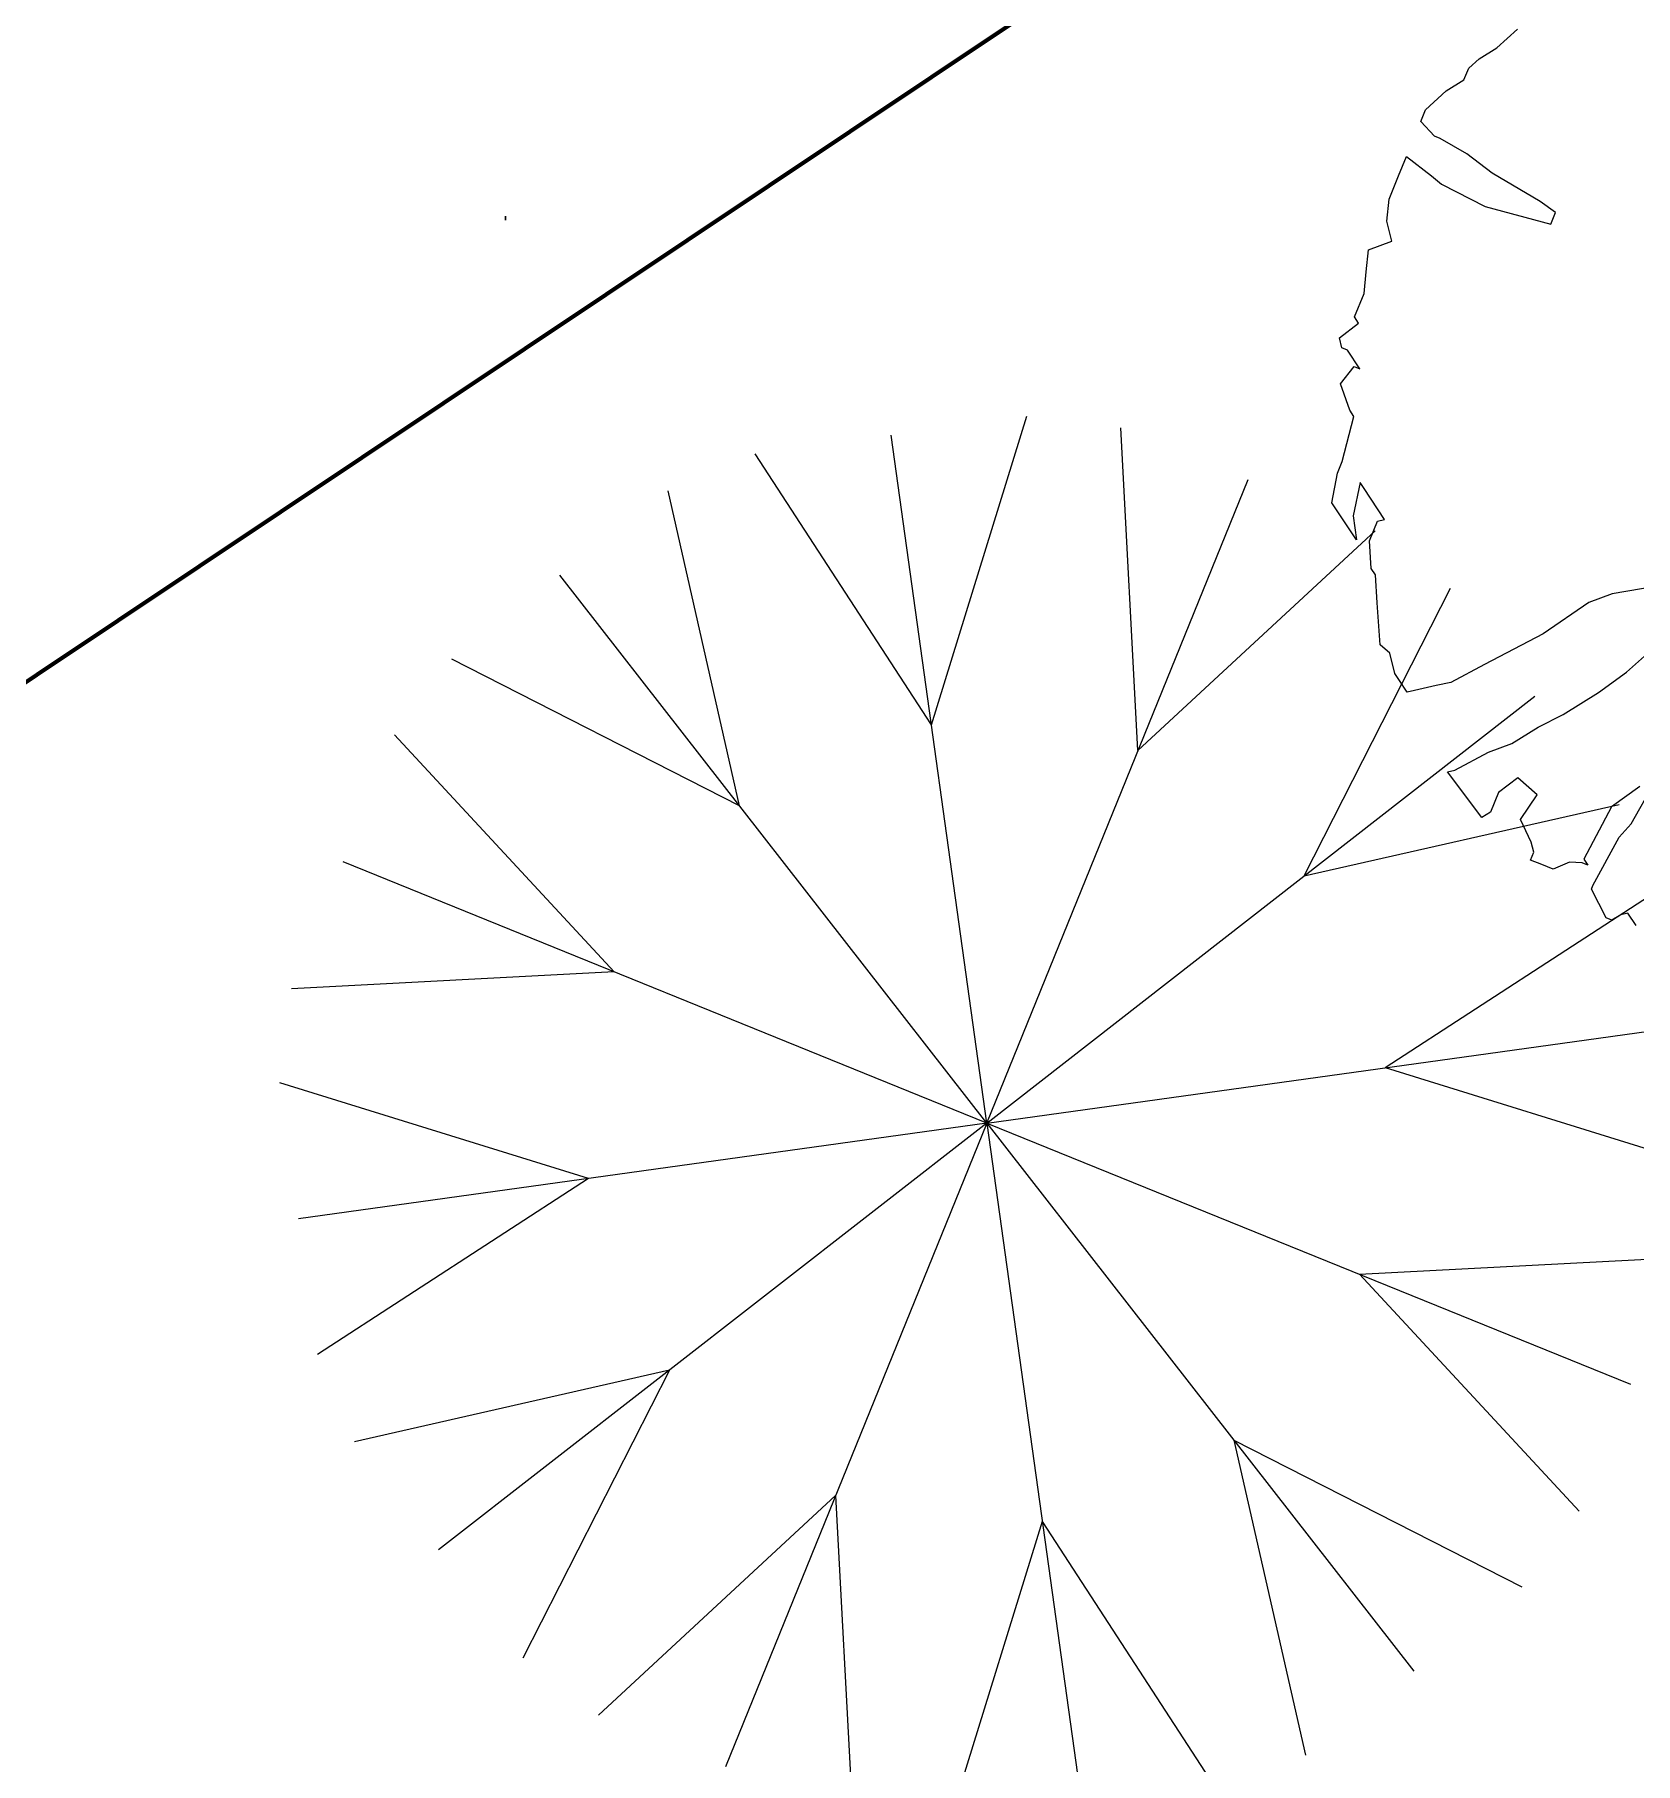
# Model space of a CAD drawing. Header units: millimetres. Extents: x 111 to 1506, y 14 to 566.
# Drawn here: x 263.506 to 265.772, y 104.765 to 107.213 of the extents above; entities that cross this region are included whole.
import ezdxf

# ---------------------------------------------------------------- set-up
doc = ezdxf.new("R2010")
doc.units = ezdxf.units.MM
doc.layers.add('fer', color=8, linetype='Continuous')

# ---------------------------------------------------------------- blocks, each defined once
blk = doc.blocks.new('tr')
at = {"layer": 'fer', "color": 97}
for p, q in [((1379.6039, 205.6602), (1379.592, 205.6429)), ((1379.6039, 205.6602), (1379.592, 205.6429)), ((1379.592, 205.6429), (1379.598, 205.6342)), ((1379.592, 205.6429), (1379.598, 205.6342)), ((1379.6099, 205.6169), (1379.5801, 205.5822)), ((1379.6099, 205.6169), (1379.5801, 205.5822)), ((1379.598, 205.6342), (1379.6099, 205.6255)), ((1379.598, 205.6342), (1379.6099, 205.6255)), ((1379.6099, 205.6255), (1379.6099, 205.6169)), ((1379.6099, 205.6255), (1379.6099, 205.6169)), ((1379.473, 205.5995), (1379.4075, 205.6082)), ((1379.473, 205.5995), (1379.4075, 205.6082)), ((1379.4194, 205.5909), (1379.4611, 205.5649)), ((1379.4194, 205.5909), (1379.4611, 205.5649)), ((1379.4968, 205.5909), (1379.473, 205.5995)), ((1379.4968, 205.5909), (1379.473, 205.5995)), ((1379.5741, 205.5822), (1379.4968, 205.5909)), ((1379.5741, 205.5822), (1379.4968, 205.5909)), ((1379.4611, 205.5649), (1379.5444, 205.5562)), ((1379.4611, 205.5649), (1379.5444, 205.5562)), ((1379.5444, 205.5562), (1379.5503, 205.5649)), ((1379.5444, 205.5562), (1379.5503, 205.5649)), ((1379.5503, 205.5649), (1379.5503, 205.5562)), ((1379.5503, 205.5649), (1379.5503, 205.5562)), ((1379.5801, 205.5822), (1379.5741, 205.5822)), ((1379.5801, 205.5822), (1379.5741, 205.5822)), ((1379.1278, 205.5389), (1379.1814, 205.4522)), ((1379.1278, 205.5389), (1379.1814, 205.4522)), ((1379.5503, 205.5562), (1379.5563, 205.5389)), ((1379.5503, 205.5562), (1379.5563, 205.5389)), ((1379.5563, 205.5389), (1379.5741, 205.5215)), ((1379.5563, 205.5389), (1379.5741, 205.5215)), ((1379.2766, 205.5129), (1379.2409, 205.5302)), ((1379.2766, 205.5129), (1379.2409, 205.5302)), ((1379.5741, 205.5215), (1379.5741, 205.5042)), ((1379.5741, 205.5215), (1379.5741, 205.5042)), ((1379.3182, 205.4869), (1379.2766, 205.5129)), ((1379.3182, 205.4869), (1379.2766, 205.5129)), ((1379.5741, 205.5042), (1379.5741, 205.4869)), ((1379.5741, 205.5042), (1379.5741, 205.4869)), ((1379.3659, 205.4522), (1379.3182, 205.4869)), ((1379.3659, 205.4522), (1379.3182, 205.4869)), ((1379.5503, 205.4782), (1379.5265, 205.4522)), ((1379.5503, 205.4782), (1379.5265, 205.4522)), ((1379.5622, 205.4869), (1379.5503, 205.4782)), ((1379.5622, 205.4869), (1379.5503, 205.4782)), ((1379.5503, 205.4782), (1379.5503, 205.4782)), ((1379.5503, 205.4782), (1379.5503, 205.4782)), ((1379.5741, 205.4869), (1379.5622, 205.4869)), ((1379.5741, 205.4869), (1379.5622, 205.4869)), ((1379.1814, 205.4522), (1379.2052, 205.4262)), ((1379.1814, 205.4522), (1379.2052, 205.4262)), ((1379.3956, 205.4262), (1379.3659, 205.4522)), ((1379.3956, 205.4262), (1379.3659, 205.4522)), ((1379.4849, 205.4609), (1379.473, 205.4262)), ((1379.4849, 205.4609), (1379.473, 205.4262)), ((1379.5265, 205.4522), (1379.4849, 205.4609)), ((1379.5265, 205.4522), (1379.4849, 205.4609)), ((1379.2052, 205.4262), (1379.2706, 205.3829)), ((1379.2052, 205.4262), (1379.2706, 205.3829)), ((1379.4313, 205.4002), (1379.3956, 205.4262)), ((1379.4313, 205.4002), (1379.3956, 205.4262)), ((1379.473, 205.4262), (1379.5027, 205.4089)), ((1379.473, 205.4262), (1379.5027, 205.4089)), ((1379.4551, 205.3742), (1379.4313, 205.4002)), ((1379.4551, 205.3742), (1379.4313, 205.4002)), ((1379.5027, 205.4089), (1379.5325, 205.4089)), ((1379.5027, 205.4089), (1379.5325, 205.4089)), ((1379.5444, 205.4002), (1379.5027, 205.3309)), ((1379.5444, 205.4002), (1379.5027, 205.3309)), ((1379.5325, 205.4089), (1379.5444, 205.4002)), ((1379.5325, 205.4089), (1379.5444, 205.4002)), ((1379.2706, 205.3829), (1379.3421, 205.3222)), ((1379.2706, 205.3829), (1379.3421, 205.3222)), ((1379.4968, 205.3396), (1379.4551, 205.3742)), ((1379.4968, 205.3396), (1379.4551, 205.3742)), ((1379.3421, 205.3222), (1379.3837, 205.2876)), ((1379.3421, 205.3222), (1379.3837, 205.2876)), ((1379.5027, 205.3309), (1379.4968, 205.3396)), ((1379.5027, 205.3309), (1379.4968, 205.3396)), ((1379.3837, 205.2876), (1379.3956, 205.2702)), ((1379.3837, 205.2876), (1379.3956, 205.2702)), ((1379.3956, 205.2702), (1379.4135, 205.2442)), ((1379.3956, 205.2702), (1379.4135, 205.2442)), ((1379.4194, 205.2356), (1379.4075, 205.2182)), ((1379.4194, 205.2356), (1379.4075, 205.2182)), ((1379.4135, 205.2442), (1379.4194, 205.2356)), ((1379.4135, 205.2442), (1379.4135, 205.2442)), ((1379.4135, 205.2442), (1379.4194, 205.2356)), ((1379.4135, 205.2442), (1379.4135, 205.2442)), ((1379.4016, 205.2096), (1379.3778, 205.1922)), ((1379.4016, 205.2096), (1379.3778, 205.1922)), ((1379.4075, 205.2182), (1379.4016, 205.2096)), ((1379.4075, 205.2182), (1379.4016, 205.2096)), ((1378.7112, 205.1749), (1378.7053, 205.1489)), ((1378.7112, 205.1749), (1378.7053, 205.1489)), ((1378.7291, 205.1749), (1378.7112, 205.1749)), ((1378.7291, 205.1749), (1378.7112, 205.1749)), ((1378.741, 205.0796), (1378.7291, 205.1749)), ((1378.741, 205.0796), (1378.7291, 205.1749)), ((1379.3718, 205.1749), (1379.3182, 205.1489)), ((1379.3718, 205.1749), (1379.3182, 205.1489)), ((1379.3778, 205.1922), (1379.3718, 205.1749)), ((1379.3778, 205.1922), (1379.3718, 205.1749)), ((1379.3778, 205.1922), (1379.3778, 205.1922)), ((1379.3778, 205.1922), (1379.3778, 205.1922)), ((1379.3778, 205.1922), (1379.3778, 205.1922)), ((1379.3778, 205.1922), (1379.3778, 205.1922)), ((1378.7053, 205.1489), (1378.6934, 205.0709)), ((1378.7053, 205.1489), (1378.6934, 205.0709)), ((1379.3182, 205.1489), (1379.2825, 205.1316)), ((1379.3182, 205.1489), (1379.2825, 205.1316)), ((1379.3182, 205.1489), (1379.3182, 205.1489)), ((1379.3182, 205.1489), (1379.3182, 205.1489)), ((1379.2766, 205.1229), (1379.2409, 205.1056)), ((1379.2766, 205.1229), (1379.2409, 205.1056)), ((1379.2825, 205.1316), (1379.2766, 205.1229)), ((1379.2825, 205.1316), (1379.2766, 205.1229)), ((1379.2052, 205.1142), (1379.1754, 205.0709)), ((1379.2052, 205.1142), (1379.1754, 205.0709)), ((1379.2111, 205.1056), (1379.2052, 205.1142)), ((1379.2111, 205.1056), (1379.2052, 205.1142)), ((1379.2409, 205.1056), (1379.2111, 205.1056)), ((1379.2409, 205.1056), (1379.2111, 205.1056)), ((1378.735, 205.0103), (1378.741, 205.0796)), ((1378.735, 205.0103), (1378.741, 205.0796)), ((1379.2468, 205.0882), (1379.2111, 205.0363)), ((1379.2468, 205.0882), (1379.2111, 205.0363)), ((1379.2171, 205.0709), (1379.2468, 205.0882)), ((1379.2171, 205.0709), (1379.2468, 205.0882)), ((1378.6934, 205.0709), (1378.6815, 205.0276)), ((1378.6934, 205.0709), (1378.6815, 205.0276)), ((1379.1695, 205.0622), (1379.2171, 205.0709)), ((1379.1754, 205.0709), (1379.1695, 205.0622)), ((1379.1695, 205.0622), (1379.2171, 205.0709)), ((1379.1754, 205.0709), (1379.1695, 205.0622)), ((1378.5268, 205.0103), (1378.491, 205.0276)), ((1378.5268, 205.0103), (1378.491, 205.0276)), ((1378.6815, 205.0276), (1378.6755, 204.9843)), ((1378.6815, 205.0276), (1378.6755, 204.9843)), ((1379.1516, 205.0276), (1379.0862, 205.0189)), ((1379.1516, 205.0276), (1379.0862, 205.0189)), ((1379.1695, 205.0276), (1379.1516, 205.0276)), ((1379.1695, 205.0276), (1379.1516, 205.0276)), ((1379.2111, 205.0363), (1379.1695, 205.0276)), ((1379.2111, 205.0363), (1379.1695, 205.0276)), ((1378.5506, 204.9929), (1378.5268, 205.0103)), ((1378.5506, 204.9929), (1378.5268, 205.0103)), ((1378.7291, 204.9929), (1378.735, 205.0103)), ((1378.7291, 204.9929), (1378.735, 205.0103)), ((1379.0207, 205.0016), (1379.0028, 204.9756)), ((1379.0207, 205.0016), (1379.0028, 204.9756)), ((1379.0207, 204.9929), (1379.0207, 205.0016)), ((1379.0207, 204.9929), (1379.0207, 205.0016)), ((1379.0802, 205.0103), (1379.0505, 204.9843)), ((1379.0802, 205.0103), (1379.0505, 204.9843)), ((1379.0862, 205.0189), (1379.0802, 205.0103)), ((1379.0862, 205.0189), (1379.0802, 205.0103)), ((1379.0862, 205.0189), (1379.0862, 205.0189)), ((1379.0862, 205.0189), (1379.0862, 205.0189)), ((1378.5684, 204.9843), (1378.5506, 204.9929)), ((1378.5684, 204.9843), (1378.5506, 204.9929)), ((1378.5863, 204.9843), (1378.5684, 204.9843)), ((1378.5863, 204.9843), (1378.5684, 204.9843)), ((1378.6101, 204.9669), (1378.5863, 204.9843)), ((1378.6101, 204.9669), (1378.5863, 204.9843)), ((1378.6755, 204.9756), (1378.6636, 204.9496)), ((1378.6755, 204.9756), (1378.6636, 204.9496)), ((1378.6755, 204.9843), (1378.6755, 204.9756)), ((1378.6755, 204.9843), (1378.6755, 204.9756)), ((1378.7172, 204.9496), (1378.7291, 204.9929)), ((1378.7172, 204.9496), (1378.7291, 204.9929)), ((1378.8362, 204.9756), (1378.8124, 204.9583)), ((1378.8362, 204.9756), (1378.8124, 204.9583)), ((1378.86, 204.9496), (1378.8362, 204.9756)), ((1378.86, 204.9496), (1378.8362, 204.9756)), ((1378.9612, 204.9756), (1378.9552, 204.9669)), ((1378.9612, 204.9756), (1378.9552, 204.9669)), ((1378.9909, 204.9583), (1378.9612, 204.9756)), ((1378.9909, 204.9583), (1378.9612, 204.9756)), ((1379.0028, 204.9756), (1379.0028, 204.9669)), ((1379.0028, 204.9756), (1379.0028, 204.9669)), ((1379.0505, 204.9843), (1379.0207, 204.9929)), ((1379.0505, 204.9843), (1379.0207, 204.9929)), ((1379.0505, 204.9843), (1379.0505, 204.9843)), ((1379.0505, 204.9843), (1379.0505, 204.9843)), ((1379.0505, 204.9843), (1379.0505, 204.9843)), ((1379.0505, 204.9843), (1379.0505, 204.9843)), ((1378.6458, 204.9496), (1378.6101, 204.9669)), ((1378.6458, 204.9496), (1378.6101, 204.9669)), ((1378.8124, 204.9583), (1378.7827, 204.9496)), ((1378.8124, 204.9583), (1378.7827, 204.9496)), ((1378.8898, 204.9583), (1378.86, 204.9496)), ((1378.8898, 204.9583), (1378.86, 204.9496)), ((1378.9195, 204.9669), (1378.8898, 204.9583)), ((1378.9195, 204.9669), (1378.8898, 204.9583)), ((1378.9552, 204.9669), (1378.9195, 204.9669)), ((1378.9552, 204.9669), (1378.9195, 204.9669)), ((1379.0028, 204.9669), (1378.9909, 204.9583)), ((1379.0028, 204.9669), (1378.9909, 204.9583)), ((1378.6636, 204.9496), (1378.6458, 204.9496)), ((1378.6636, 204.9496), (1378.6458, 204.9496)), ((1378.7469, 204.9496), (1378.7172, 204.9496)), ((1378.7469, 204.9496), (1378.7172, 204.9496)), ((1378.7827, 204.9496), (1378.7469, 204.9496)), ((1378.7827, 204.9496), (1378.7469, 204.9496))]:
    blk.add_line(p, q, dxfattribs=at)
blk = doc.blocks.new('rr')
at = {"layer": 'fer', "color": 97}
for p, q in [((1376.0415, 206.5969), (1375.8475, 207.0109)), ((1376.0415, 206.5969), (1375.8475, 207.0109)), ((1376.0415, 206.0276), (1376.0415, 207.0109)), ((1376.0415, 206.5969), (1376.2356, 207.0109)), ((1376.0415, 206.0276), (1376.0415, 207.0109)), ((1376.0415, 206.5969), (1376.2356, 207.0109)), ((1375.7569, 206.5206), (1375.718, 206.9762)), ((1375.7569, 206.5206), (1375.718, 206.9762)), ((1376.3262, 206.5206), (1376.3651, 206.9762)), ((1376.3262, 206.5206), (1376.3651, 206.9762)), ((1376.0415, 206.0276), (1375.5499, 206.8792)), ((1376.0415, 206.0276), (1375.5499, 206.8792)), ((1376.0415, 206.0276), (1376.5332, 206.8792)), ((1376.0415, 206.0276), (1376.5332, 206.8792)), ((1375.7569, 206.5206), (1375.3818, 206.7821)), ((1375.7569, 206.5206), (1375.3818, 206.7821)), ((1376.3262, 206.5206), (1376.7013, 206.7821)), ((1376.3262, 206.5206), (1376.7013, 206.7821)), ((1375.5485, 206.3122), (1375.287, 206.6873)), ((1375.5485, 206.3122), (1375.287, 206.6873)), ((1376.5346, 206.3122), (1376.7961, 206.6873)), ((1376.5346, 206.3122), (1376.7961, 206.6873)), ((1376.0415, 206.0276), (1375.19, 206.5193)), ((1376.0415, 206.0276), (1375.19, 206.5193)), ((1376.0415, 206.0276), (1376.8931, 206.5193)), ((1376.0415, 206.0276), (1376.8931, 206.5193)), ((1375.5485, 206.3122), (1375.0929, 206.3512)), ((1375.5485, 206.3122), (1375.0929, 206.3512)), ((1376.5346, 206.3122), (1376.9902, 206.3512)), ((1376.5346, 206.3122), (1376.9902, 206.3512)), ((1375.4723, 206.0276), (1375.0582, 206.2217)), ((1375.4723, 206.0276), (1375.0582, 206.2217)), ((1376.6108, 206.0276), (1377.0249, 206.2217)), ((1376.6108, 206.0276), (1377.0249, 206.2217)), ((1376.0415, 206.0276), (1375.0582, 206.0276)), ((1375.4723, 206.0276), (1375.0582, 205.8335)), ((1376.0415, 206.0276), (1375.0582, 206.0276)), ((1375.4723, 206.0276), (1375.0582, 205.8335)), ((1376.0415, 206.0276), (1375.19, 205.5359)), ((1376.0415, 206.0276), (1375.19, 205.5359)), ((1376.0415, 206.0276), (1375.5499, 205.176)), ((1376.0415, 206.0276), (1375.5499, 205.176)), ((1376.0415, 206.0276), (1377.0249, 206.0276)), ((1376.0415, 206.0276), (1377.0249, 206.0276)), ((1376.0415, 206.0276), (1376.8931, 205.5359)), ((1376.0415, 206.0276), (1376.5332, 205.176)), ((1376.0415, 206.0276), (1376.0415, 205.0443)), ((1376.0415, 206.0276), (1376.8931, 205.5359)), ((1376.0415, 206.0276), (1376.5332, 205.176)), ((1376.0415, 206.0276), (1376.0415, 205.0443)), ((1376.6108, 206.0276), (1377.0249, 205.8335)), ((1376.6108, 206.0276), (1377.0249, 205.8335)), ((1375.5485, 205.7429), (1375.0929, 205.704)), ((1375.5485, 205.7429), (1375.0929, 205.704)), ((1375.5485, 205.7429), (1375.287, 205.3679)), ((1375.5485, 205.7429), (1375.287, 205.3679)), ((1376.5346, 205.7429), (1376.9902, 205.704)), ((1376.5346, 205.7429), (1376.9902, 205.704)), ((1376.5346, 205.7429), (1376.7961, 205.3679)), ((1376.5346, 205.7429), (1376.7961, 205.3679)), ((1375.7569, 205.5346), (1375.3818, 205.2731)), ((1375.7569, 205.5346), (1375.3818, 205.2731)), ((1375.7569, 205.5346), (1375.718, 205.079)), ((1375.7569, 205.5346), (1375.718, 205.079)), ((1376.3262, 205.5346), (1376.7013, 205.2731)), ((1376.3262, 205.5346), (1376.3651, 205.079)), ((1376.3262, 205.5346), (1376.7013, 205.2731)), ((1376.3262, 205.5346), (1376.3651, 205.079)), ((1376.0415, 205.4583), (1375.8475, 205.0443)), ((1376.0415, 205.4583), (1375.8475, 205.0443)), ((1376.0415, 205.4583), (1376.2356, 205.0443)), ((1376.0415, 205.4583), (1376.2356, 205.0443))]:
    blk.add_line(p, q, dxfattribs=at)

msp = doc.modelspace()

# ---------------------------------------------------------------- hatches: boundary and pattern name
at = {"lineweight": 100, "ltscale": 1000}
h = msp.add_hatch(dxfattribs=at)
h.set_pattern_fill('AR-HBONE', color=256, scale=0.046, angle=-22.08523, style=0)
h.set_pattern_definition([(22.914772, (797.12783, 1599.99595), (0.097837146, 0.241122153), [0.552, -0.184]), (112.914772, (797.29731, 1600.0676), (0.097837146, 0.241122153), [0.552, -0.184])])
edge = h.paths.add_edge_path()
edge.add_line((295.08201, 132.30753), (297.74963, 131.63818))
edge.add_line((297.74963, 131.63818), (297.54448, 130.9164))
edge.add_line((297.54448, 130.9164), (248.83294, 99.17733))
edge.add_line((248.83294, 99.17733), (247.06971, 88.40748))
edge.add_line((247.06971, 88.40748), (245.10407, 88.77997))
edge.add_line((245.10407, 88.77997), (247.00179, 100.37129))
edge.add_line((247.00179, 100.37129), (294.89948, 131.58008))
edge.add_line((294.89948, 131.58008), (295.07765, 132.30862))
edge.add_line((295.07765, 132.30862), (297.72701, 131.64385))
h = msp.add_hatch(dxfattribs=at)
h.set_pattern_fill('AR-CONC', color=256, scale=0.43, angle=-112.08523, style=0)
h.set_pattern_definition([(297.91477, (797.1278, 1599.996), (-1.4096564, -2.7564624), [0.3225, -3.5475]), (242.91477, (797.1278, 1599.996), (3.2214265, -0.6632436), [0.258, -2.838]), (348.36622, (797.0104, 1599.7662), (1.81177, -3.419706), [0.274083, -3.014911]), (294.09897, (797.9247, 1599.6726), (-2.384959, -3.984811), [0.48375, -5.32125]), (344.5504, (797.726, 1599.3405), (2.370263, -5.299045), [0.411124, -4.522369]), (239.09894, (797.9247, 1599.6726), (2.370263, -5.299045), [0.387, -4.257]), (268.91477, (797.5638, 1599.355), (-2.5692728, -1.7274413), [0.3225, -3.5475]), (213.91477, (797.5638, 1599.355), (2.495976, -2.1418645), [0.258, -2.838]), (319.36622, (797.3497, 1599.211), (-0.0732965, -3.869306), [0.274083, -3.014911]), (285.41477, (797.1278, 1599.996), (1.306753, -0.5866527), [0, -2.8036, 0, -2.881, 0, -2.84875]), (255.41477, (797.1278, 1599.996), (1.1462153, -1.685858), [0, -1.6426, 0, -2.7391, 0, -1.08575]), (215.41477, (797.4884, 1600.8845), (-0.9529202, -2.0905449), [0, -1.075, 0, -3.354, 0, -4.4505]), (205.41477, (797.65, 1601.283), (-0.5439914, -2.485543), [0, -1.3975, 0, -2.2274, 0, -3.1605])])
h.paths.add_polyline_path([(282.96656, 99.61994), (277.30419, 82.67801), (247.06971, 88.40748), (248.83294, 99.17733), (266.09547, 110.42511), (278.94457, 105.28216)])
h.paths.add_polyline_path([(249.37273, 90.63883), (276.04977, 85.5868), (280.7476, 99.29017), (277.65706, 103.64108), (266.27205, 108.15307), (250.61638, 97.6919)], flags=16)

# ---------------------------------------------------------------- linework, layer by layer
msp.add_lwpolyline([(250.61638, 97.6919), (266.27205, 108.15307), (267.36673, 107.71924)], dxfattribs=at)

# ---------------------------------------------------------------- block references
at = {"lineweight": 100, "rotation": 247.9147716791316}
for name, p in [('tr', (593.91394, 1461.65312)), ('rr', (591.31507, 1458.21073))]:
    msp.add_blockref(name, p, dxfattribs=at)

doc.saveas('drawing.dxf')
